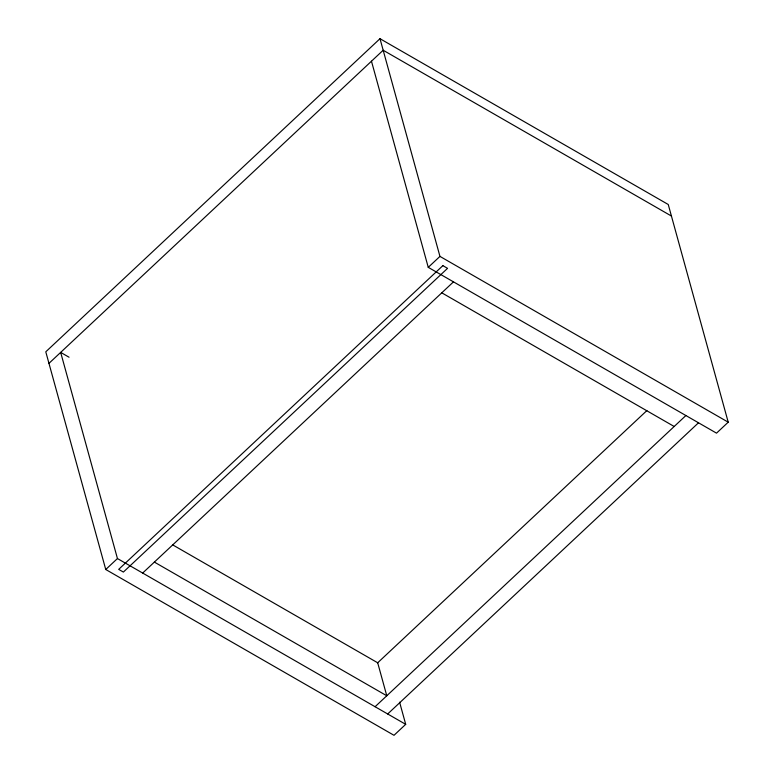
<?xml version="1.0" encoding="UTF-8"?>
<svg xmlns="http://www.w3.org/2000/svg" width="774" height="774" viewBox="0 0 774 774"><rect width="100%" height="100%" fill="white"/><g stroke="black" fill="none" stroke-linecap="round" stroke-linejoin="round"><path stroke-width="1.16" d="M371.472 61.204L428.254 267.349L716.521 433.15L728.218 422.188L668.252 204.5L379.995 38.7L45.782 351.812L105.748 569.5L394.005 735.3L405.702 724.338L399.607 702.212M48.965 363.354L383.169 50.242L671.435 216.043M105.748 569.5L117.445 558.547L60.662 352.393L69.05 357.22M428.254 267.349L439.951 256.397L379.995 38.7M142.668 573.05L453.477 281.862M377.441 663.018L646.87 410.597M375.08 706.73L685.89 415.532M387.687 713.976L698.506 422.788M439.951 256.397L728.218 422.188M441.78 292.824L674.193 426.493M172.496 544.761L377.693 662.786L386.777 695.768L154.365 562.088M117.445 558.547L405.702 724.338M442.873 265.646L118.693 569.364L123.376 572.063L447.556 268.346L442.873 265.646"/></g></svg>
